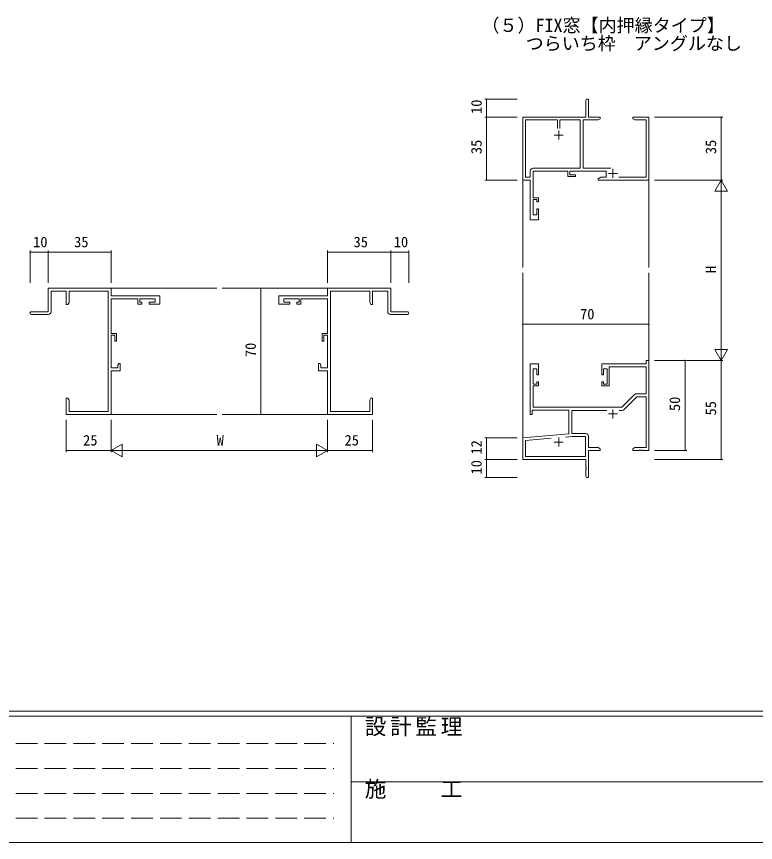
# Model space of a CAD drawing. Units: millimetres, scale not verified. Extents: x -1188 to 399, y -840 to 288.
# Drawn here: x -852.8 to -443, y -840 to -381.7 of the extents above; entities that cross this region are included whole.
import ezdxf
from ezdxf.enums import TextEntityAlignment as Align

# ---------------------------------------------------------------- set-up
doc = ezdxf.new("R2010")
doc.units = ezdxf.units.MM
doc.header["$LTSCALE"] = 4
doc.linetypes.add('DASHED3', pattern=[4, 3, -1])
for name, color, linetype, lineweight in [('0-1_YKK_ZWAK', 7, 'Continuous', 9), ('0-3_YKK_12', 2, 'Continuous', 9), ('0-4_YKK_D', 6, 'Continuous', 9), ('0-5_YKK_11', 7, 'Continuous', 9)]:
    doc.layers.add(name, color=color, linetype=linetype, lineweight=lineweight)
doc.layers.add('0-2_USER1', color=4, linetype='Continuous')
doc.styles.add('ＭＳ ゴシック', font='')
doc.styles.get('ＭＳ ゴシック').set_extended_font_data('MS Gothic')

msp = doc.modelspace()

# ---------------------------------------------------------------- linework, layer by layer
at = {"layer": '0-1_YKK_ZWAK'}
for p, q in [((357.6, -767.151), (-1182.4, -767.151)), ((282, -769.951), (-1182.4, -769.951)), ((-667.2, -769.951), (-667.2, -839.951)), ((-667.2, -806.349), (-409.6, -806.349)), ((-1182.4, -839.951), (282, -839.951))]:
    msp.add_line(p, q, dxfattribs=at)
at = {"layer": '0-1_YKK_ZWAK', "linetype": 'DASHED3'}
for p, q in [((-1173.203, -784.975), (-676.818, -784.975)), ((-1173.203, -798.833), (-676.818, -798.833)), ((-1173.203, -812.69), (-676.818, -812.69)), ((-1173.203, -826.547), (-676.818, -826.547))]:
    msp.add_line(p, q, dxfattribs=at)
at = {"layer": '0-3_YKK_12'}
for p, q in [((-572.053, -471.224), (-572.053, -520.98)), ((-502.053, -472.479), (-502.053, -520.98)), ((-572.053, -616.048), (-572.053, -523.98)), ((-502.053, -572.481), (-502.053, -523.98)), ((-800.277, -532.476), (-741.778, -532.476)), ((-680.279, -532.476), (-738.778, -532.476)), ((-800.277, -602.477), (-741.778, -602.477)), ((-680.279, -602.477), (-738.778, -602.477))]:
    msp.add_line(p, q, dxfattribs=at)
at = {"layer": '0-4_YKK_D'}
for p, q in [((-575.053, -427.479), (-593.053, -427.479)), ((-592.053, -437.479), (-592.053, -427.479)), ((-575.053, -437.479), (-593.053, -437.479)), ((-575.053, -437.479), (-593.053, -437.479)), ((-592.053, -472.479), (-592.053, -437.479)), ((-499.053, -437.479), (-461.053, -437.479)), ((-462.053, -437.479), (-462.053, -472.479)), ((-575.053, -472.479), (-593.053, -472.479)), ((-499.053, -472.479), (-461.053, -472.479)), ((-499.053, -472.479), (-461.053, -472.479)), ((-462.053, -472.479), (-465.553, -478.542)), ((-462.053, -472.479), (-458.553, -478.542)), ((-462.053, -472.479), (-462.053, -484.604)), ((-465.553, -478.542), (-458.553, -478.542)), ((-462.053, -479.479), (-462.053, -565.481)), ((-845.277, -529.476), (-845.277, -511.476)), ((-835.277, -512.477), (-845.277, -512.477)), ((-835.277, -529.476), (-835.277, -511.476)), ((-835.277, -529.476), (-835.277, -511.476)), ((-800.277, -512.477), (-835.277, -512.477)), ((-800.277, -529.476), (-800.277, -511.476)), ((-680.277, -529.476), (-680.277, -511.476)), ((-680.277, -512.477), (-645.277, -512.477)), ((-645.277, -529.476), (-645.277, -511.476)), ((-645.277, -529.476), (-645.277, -511.476)), ((-645.277, -512.477), (-635.277, -512.477)), ((-635.277, -529.476), (-635.277, -511.476)), ((-684.519, -532.476), (-718.277, -532.476)), ((-717.277, -532.476), (-717.277, -602.477)), ((-572.053, -568.808), (-572.053, -551.476)), ((-572.053, -552.476), (-502.053, -552.476)), ((-502.053, -571.086), (-502.053, -551.476)), ((-462.053, -572.481), (-462.053, -560.357)), ((-458.553, -566.419), (-465.553, -566.419)), ((-462.053, -572.481), (-465.553, -566.419)), ((-462.053, -572.481), (-458.553, -566.419)), ((-499.053, -572.476), (-461.053, -572.476)), ((-499.053, -572.481), (-481.053, -572.481)), ((-499.053, -572.481), (-461.053, -572.481)), ((-482.053, -572.481), (-482.053, -622.477)), ((-462.053, -572.476), (-462.053, -627.477)), ((-681.41, -602.477), (-718.277, -602.477)), ((-825.275, -605.477), (-825.275, -623.477)), ((-800.275, -605.477), (-800.275, -623.477)), ((-800.275, -605.477), (-800.275, -623.477)), ((-680.277, -605.477), (-680.277, -623.477)), ((-680.277, -605.477), (-680.277, -623.477)), ((-655.277, -605.477), (-655.277, -623.477)), ((-575.053, -615.477), (-593.053, -615.477)), ((-592.053, -627.477), (-592.053, -615.477)), ((-800.275, -622.477), (-825.275, -622.477)), ((-800.275, -622.477), (-794.212, -618.977)), ((-800.275, -622.477), (-788.15, -622.477)), ((-800.275, -622.477), (-794.212, -625.977)), ((-794.212, -625.977), (-794.212, -618.977)), ((-793.275, -622.477), (-687.277, -622.477)), ((-680.277, -622.477), (-692.401, -622.477)), ((-686.339, -618.977), (-686.339, -625.977)), ((-680.277, -622.477), (-686.339, -618.977)), ((-680.277, -622.477), (-686.339, -625.977)), ((-680.277, -622.477), (-655.277, -622.477)), ((-499.053, -622.477), (-481.053, -622.477)), ((-575.053, -627.477), (-593.053, -627.477)), ((-575.053, -627.477), (-593.053, -627.477)), ((-592.053, -627.477), (-592.053, -637.476)), ((-499.053, -627.477), (-461.053, -627.477)), ((-575.053, -637.476), (-593.053, -637.476))]:
    msp.add_line(p, q, dxfattribs=at)
for centre, start, end in [((-592.053, -427.479), 90, 270), ((-592.053, -427.479), 270, 90), ((-592.053, -437.479), 90, 270), ((-592.053, -437.479), 90, 270), ((-592.053, -437.479), 270, 90), ((-592.053, -437.479), 270, 90), ((-462.053, -437.479), 90, 270), ((-462.053, -437.479), 270, 90), ((-592.053, -472.479), 90, 270), ((-592.053, -472.479), 270, 90), ((-845.277, -512.477), 0, 180), ((-845.277, -512.477), 180, 0), ((-835.277, -512.477), 0, 180), ((-835.277, -512.477), 0, 180), ((-835.277, -512.477), 180, 0), ((-835.277, -512.477), 180, 0), ((-800.277, -512.477), 0, 180), ((-800.277, -512.477), 180, 0), ((-680.277, -512.477), 0, 180), ((-680.277, -512.477), 180, 0), ((-645.277, -512.477), 0, 180), ((-645.277, -512.477), 0, 180), ((-645.277, -512.477), 180, 0), ((-645.277, -512.477), 180, 0), ((-635.277, -512.477), 0, 180), ((-635.277, -512.477), 180, 0), ((-717.277, -532.476), 90, 270), ((-717.277, -532.476), 270, 90), ((-572.053, -552.476), 0, 180), ((-572.053, -552.476), 180, 0), ((-502.053, -552.476), 0, 180), ((-502.053, -552.476), 180, 0), ((-482.053, -572.481), 90, 270), ((-482.053, -572.481), 270, 90), ((-717.277, -602.477), 90, 270), ((-717.277, -602.477), 270, 90), ((-592.053, -615.477), 90, 270), ((-592.053, -615.477), 270, 90), ((-825.275, -622.477), 0, 180), ((-825.275, -622.477), 180, 0), ((-655.277, -622.477), 0, 180), ((-655.277, -622.477), 180, 0), ((-482.053, -622.477), 90, 270), ((-482.053, -622.477), 270, 90), ((-592.053, -627.477), 90, 270), ((-592.053, -627.477), 90, 270), ((-592.053, -627.477), 270, 90), ((-592.053, -627.477), 270, 90), ((-462.053, -627.477), 90, 270), ((-462.053, -627.477), 270, 90), ((-592.053, -637.476), 90, 270), ((-592.053, -637.476), 270, 90)]:
    msp.add_arc(centre, 0.106, start, end, dxfattribs=at)
at = {"layer": '0-5_YKK_11'}
for p, q in [((-537.053, -428.229), (-537.053, -437.479)), ((-535.553, -437.479), (-535.553, -428.229)), ((-572.053, -437.479), (-572.053, -472.479)), ((-537.053, -437.479), (-572.053, -437.479)), ((-570.423, -470.849), (-570.423, -439.109)), ((-570.423, -439.109), (-552.703, -439.109)), ((-552.703, -439.109), (-552.703, -443.779)), ((-551.403, -443.779), (-551.403, -439.109)), ((-551.403, -439.109), (-540.153, -439.109)), ((-551.403, -443.779), (-551.403, -439.109)), ((-540.153, -439.109), (-540.153, -465.849)), ((-538.523, -439.109), (-530.144, -439.109)), ((-529.053, -437.479), (-535.553, -437.479)), ((-511.053, -437.479), (-511.053, -438.479)), ((-507.512, -437.479), (-511.053, -437.479)), ((-511.053, -438.479), (-509.962, -439.109)), ((-509.962, -439.109), (-503.683, -439.109)), ((-507.328, -437.599), (-507.512, -437.479)), ((-506.778, -437.599), (-507.328, -437.599)), ((-506.595, -437.479), (-506.778, -437.599)), ((-506.512, -437.479), (-506.595, -437.479)), ((-506.328, -437.599), (-506.512, -437.479)), ((-505.778, -437.599), (-506.328, -437.599)), ((-505.595, -437.479), (-505.778, -437.599)), ((-502.053, -437.479), (-505.595, -437.479)), ((-503.683, -439.109), (-503.683, -470.849)), ((-502.053, -472.479), (-502.053, -437.479)), ((-554.553, -447.479), (-549.553, -447.479)), ((-552.053, -444.979), (-552.053, -449.979)), ((-540.153, -465.849), (-566.253, -465.849)), ((-522.053, -466.279), (-522.053, -471.279)), ((-567.853, -470.849), (-570.423, -470.849)), ((-567.853, -467.449), (-567.853, -470.849)), ((-566.223, -482.279), (-566.223, -467.479)), ((-566.223, -467.479), (-546.953, -467.479)), ((-546.953, -467.479), (-546.953, -470.479)), ((-546.953, -470.479), (-542.753, -470.479)), ((-545.953, -469.479), (-545.953, -467.479)), ((-545.953, -467.479), (-525.753, -467.479)), ((-542.753, -469.479), (-545.953, -469.479)), ((-542.753, -470.479), (-542.753, -469.479)), ((-525.753, -470.849), (-528.816, -470.849)), ((-525.753, -467.479), (-525.753, -470.849)), ((-524.553, -468.779), (-519.553, -468.779)), ((-503.683, -470.849), (-518.814, -470.849)), ((-572.053, -472.479), (-567.853, -472.479)), ((-567.853, -472.479), (-567.853, -494.479)), ((-530.253, -472.479), (-502.053, -472.479)), ((-563.253, -482.279), (-566.223, -482.279)), ((-566.223, -483.279), (-564.253, -483.279)), ((-566.223, -491.779), (-566.223, -483.279)), ((-564.253, -483.279), (-564.253, -484.479)), ((-564.253, -484.479), (-563.253, -484.479)), ((-563.253, -484.479), (-563.253, -482.279)), ((-564.253, -488.479), (-564.253, -491.779)), ((-563.253, -488.479), (-564.253, -488.479)), ((-563.253, -494.479), (-563.253, -488.479)), ((-567.853, -494.479), (-563.253, -494.479)), ((-564.253, -491.779), (-566.223, -491.779)), ((-835.277, -532.476), (-835.277, -545.476)), ((-800.277, -532.476), (-835.277, -532.476)), ((-833.647, -545.476), (-833.647, -534.106)), ((-833.647, -534.106), (-825.277, -534.106)), ((-825.277, -534.106), (-825.277, -541.476)), ((-823.647, -540.385), (-823.647, -534.106)), ((-823.647, -534.106), (-801.907, -534.106)), ((-801.907, -534.106), (-801.907, -600.846)), ((-800.277, -536.676), (-800.277, -532.476)), ((-680.277, -536.676), (-680.277, -532.476)), ((-680.277, -532.476), (-645.277, -532.476)), ((-656.907, -534.106), (-678.647, -534.106)), ((-678.647, -534.106), (-678.647, -600.846)), ((-656.907, -540.385), (-656.907, -534.106)), ((-646.907, -534.106), (-655.277, -534.106)), ((-646.907, -545.476), (-646.907, -534.106)), ((-645.277, -532.476), (-645.277, -545.476)), ((-824.277, -541.476), (-823.647, -540.385)), ((-773.277, -536.676), (-800.277, -536.676)), ((-800.277, -538.306), (-785.477, -538.306)), ((-800.277, -557.576), (-800.277, -538.306)), ((-785.477, -538.306), (-785.477, -541.277)), ((-784.477, -540.277), (-784.477, -538.306)), ((-784.477, -538.306), (-775.977, -538.306)), ((-783.277, -540.277), (-784.477, -540.277)), ((-783.277, -541.277), (-783.277, -540.277)), ((-779.277, -540.277), (-779.277, -541.277)), ((-775.977, -540.277), (-779.277, -540.277)), ((-775.977, -538.306), (-775.977, -540.277)), ((-773.277, -541.277), (-773.277, -536.676)), ((-707.277, -541.277), (-707.277, -536.676)), ((-707.277, -536.676), (-680.277, -536.676)), ((-704.577, -538.306), (-704.577, -540.277)), ((-696.077, -538.306), (-704.577, -538.306)), ((-704.577, -540.277), (-701.277, -540.277)), ((-701.277, -540.277), (-701.277, -541.277)), ((-697.277, -540.277), (-696.077, -540.277)), ((-697.277, -541.277), (-697.277, -540.277)), ((-696.077, -540.277), (-696.077, -538.306)), ((-695.077, -538.306), (-695.077, -541.277)), ((-680.277, -538.306), (-695.077, -538.306)), ((-680.277, -557.576), (-680.277, -538.306)), ((-656.277, -541.476), (-656.907, -540.385)), ((-825.277, -541.476), (-824.277, -541.476)), ((-785.477, -541.277), (-783.277, -541.277)), ((-779.277, -541.277), (-773.277, -541.277)), ((-701.277, -541.277), (-707.277, -541.277)), ((-695.077, -541.277), (-697.277, -541.277)), ((-835.277, -545.476), (-844.527, -545.476)), ((-844.527, -546.976), (-835.147, -546.976)), ((-636.027, -546.976), (-645.407, -546.976)), ((-645.277, -545.476), (-636.027, -545.476)), ((-797.277, -557.576), (-800.277, -557.576)), ((-800.277, -576.647), (-800.277, -558.576)), ((-800.277, -558.576), (-798.277, -558.576)), ((-798.277, -558.576), (-798.277, -561.777)), ((-797.277, -561.777), (-797.277, -557.576)), ((-683.277, -557.576), (-680.277, -557.576)), ((-683.277, -561.777), (-683.277, -557.576)), ((-682.277, -558.576), (-682.277, -561.777)), ((-680.277, -558.576), (-682.277, -558.576)), ((-680.277, -576.647), (-680.277, -558.576)), ((-798.277, -561.777), (-797.277, -561.777)), ((-682.277, -561.777), (-683.277, -561.777)), ((-503.683, -572.476), (-502.053, -572.476)), ((-503.683, -574.476), (-503.683, -572.476)), ((-502.053, -572.476), (-502.053, -622.477)), ((-796.577, -576.647), (-800.277, -576.647)), ((-796.077, -574.277), (-796.577, -575.143)), ((-796.577, -575.143), (-796.577, -576.647)), ((-795.277, -574.277), (-796.077, -574.277)), ((-795.277, -578.277), (-795.277, -574.277)), ((-685.277, -574.277), (-684.477, -574.277)), ((-685.277, -578.277), (-685.277, -574.277)), ((-684.477, -574.277), (-683.977, -575.143)), ((-683.977, -575.143), (-683.977, -576.647)), ((-683.977, -576.647), (-680.277, -576.647)), ((-567.853, -574.476), (-563.253, -574.476)), ((-567.853, -602.477), (-567.853, -574.476)), ((-566.223, -577.176), (-566.223, -585.677)), ((-564.253, -577.176), (-566.223, -577.176)), ((-564.253, -580.476), (-564.253, -577.176)), ((-563.253, -574.476), (-563.253, -580.476)), ((-528.253, -580.476), (-528.253, -574.476)), ((-528.253, -574.476), (-503.683, -574.476)), ((-527.253, -577.176), (-527.253, -580.476)), ((-525.253, -577.176), (-527.253, -577.176)), ((-525.253, -585.677), (-525.253, -577.176)), ((-524.053, -576.106), (-524.053, -586.677)), ((-503.683, -576.106), (-524.053, -576.106)), ((-503.683, -590.977), (-503.683, -576.106)), ((-800.277, -578.277), (-795.277, -578.277)), ((-800.277, -602.477), (-800.277, -578.277)), ((-680.277, -578.277), (-685.277, -578.277)), ((-680.277, -602.477), (-680.277, -578.277)), ((-563.253, -580.476), (-564.253, -580.476)), ((-527.253, -580.476), (-528.253, -580.476)), ((-566.223, -585.677), (-564.253, -585.677)), ((-564.253, -584.477), (-563.253, -584.477)), ((-564.253, -585.677), (-564.253, -584.477)), ((-563.253, -584.477), (-563.253, -586.677)), ((-528.253, -584.477), (-527.253, -584.477)), ((-528.253, -586.677), (-528.253, -584.477)), ((-527.253, -584.477), (-527.253, -585.677)), ((-527.253, -585.677), (-525.253, -585.677)), ((-566.223, -586.677), (-566.223, -598.477)), ((-563.253, -586.677), (-566.223, -586.677)), ((-524.053, -586.677), (-528.253, -586.677)), ((-508.89, -590.977), (-503.683, -590.977)), ((-824.277, -593.477), (-825.277, -593.477)), ((-825.277, -593.477), (-825.277, -597.018)), ((-823.647, -594.568), (-824.277, -593.477)), ((-823.647, -600.846), (-823.647, -594.568)), ((-656.907, -594.568), (-656.277, -593.477)), ((-656.907, -600.846), (-656.907, -594.568)), ((-656.277, -593.477), (-655.277, -593.477)), ((-655.277, -593.477), (-655.277, -597.018)), ((-517.053, -598.477), (-510.022, -591.445)), ((-508.808, -592.777), (-515.839, -599.808)), ((-503.683, -592.777), (-508.808, -592.777)), ((-503.683, -620.847), (-503.683, -592.777)), ((-825.277, -597.018), (-825.157, -597.202)), ((-825.157, -597.751), (-825.277, -597.935)), ((-825.277, -597.935), (-825.277, -598.018)), ((-825.277, -598.018), (-825.157, -598.202)), ((-825.157, -598.751), (-825.277, -598.935)), ((-825.277, -598.935), (-825.277, -602.477)), ((-825.157, -597.202), (-825.157, -597.751)), ((-825.157, -598.202), (-825.157, -598.751)), ((-655.277, -597.018), (-655.397, -597.202)), ((-655.397, -597.202), (-655.397, -597.751)), ((-655.397, -597.751), (-655.277, -597.935)), ((-655.277, -598.018), (-655.397, -598.202)), ((-655.397, -598.202), (-655.397, -598.751)), ((-655.397, -598.751), (-655.277, -598.935)), ((-655.277, -597.935), (-655.277, -598.018)), ((-655.277, -598.935), (-655.277, -602.477)), ((-566.853, -600.107), (-566.853, -602.477)), ((-546.553, -600.107), (-566.853, -600.107)), ((-566.223, -598.477), (-517.053, -598.477)), ((-546.553, -613.246), (-546.553, -600.107)), ((-525.478, -600.277), (-544.753, -600.277)), ((-544.753, -600.277), (-544.753, -613.076)), ((-522.053, -599.676), (-522.053, -604.677)), ((-516.97, -600.277), (-518.628, -600.277)), ((-825.277, -602.477), (-800.277, -602.477)), ((-801.907, -600.846), (-823.647, -600.846)), ((-655.277, -602.477), (-680.277, -602.477)), ((-678.647, -600.846), (-656.907, -600.846)), ((-566.853, -602.477), (-567.853, -602.477)), ((-524.553, -602.177), (-519.553, -602.177)), ((-572.053, -615.477), (-546.553, -613.246)), ((-544.753, -613.076), (-537.153, -613.076)), ((-572.053, -627.477), (-572.053, -615.477)), ((-570.423, -616.97), (-556.206, -615.726)), ((-570.423, -625.847), (-570.423, -616.97)), ((-554.553, -617.777), (-549.553, -617.777)), ((-552.053, -615.277), (-552.053, -620.277)), ((-548.32, -615.036), (-544.55, -614.707)), ((-548.32, -615.036), (-544.55, -614.707)), ((-544.55, -614.707), (-537.183, -614.707)), ((-537.183, -614.707), (-537.183, -625.847)), ((-535.553, -614.676), (-535.553, -620.847)), ((-535.553, -620.847), (-530.144, -620.847)), ((-529.053, -622.477), (-535.553, -622.477)), ((-535.553, -622.477), (-535.553, -636.727)), ((-511.053, -621.476), (-509.962, -620.847)), ((-511.053, -622.477), (-511.053, -621.476)), ((-507.512, -622.477), (-511.053, -622.477)), ((-509.962, -620.847), (-503.683, -620.847)), ((-507.328, -622.357), (-507.512, -622.477)), ((-506.778, -622.357), (-507.328, -622.357)), ((-506.595, -622.477), (-506.778, -622.357)), ((-506.512, -622.477), (-506.595, -622.477)), ((-506.328, -622.357), (-506.512, -622.477)), ((-505.778, -622.357), (-506.328, -622.357)), ((-505.595, -622.477), (-505.778, -622.357)), ((-502.053, -622.477), (-505.595, -622.477)), ((-537.053, -627.477), (-572.053, -627.477)), ((-537.183, -625.847), (-570.423, -625.847)), ((-537.053, -632.018), (-537.053, -627.477)), ((-536.933, -632.202), (-537.053, -632.018)), ((-536.933, -632.751), (-536.933, -632.202)), ((-537.053, -632.935), (-536.933, -632.751)), ((-537.053, -636.727), (-537.053, -632.935))]:
    msp.add_line(p, q, dxfattribs=at)
for points in [[(-523.146, -465.849), (-538.523, -465.849), (-538.523, -439.109)], [(-530.144, -439.109), (-529.053, -438.479), (-529.053, -437.479)], [(-528.816, -470.849), (-530.253, -471.679), (-530.253, -472.479)], [(-655.277, -534.106), (-655.277, -541.476), (-656.277, -541.476)], [(-530.144, -620.847), (-529.053, -621.476), (-529.053, -622.477)]]:
    msp.add_lwpolyline(points, dxfattribs=at)
for centre, radius, start, end in [((-536.303, -428.229), 0.75, 359.99998, 180), ((-566.253, -467.449), 1.6, 90, 179.99998), ((-844.527, -546.226), 0.75, 89.99998, 270), ((-835.147, -545.476), 1.5, 270, 359.99998), ((-645.407, -545.476), 1.5, 180, 269.99998), ((-636.027, -546.226), 0.75, 269.99998, 90), ((-508.89, -592.577), 1.6, 89.99998, 134.99998), ((-516.97, -598.677), 1.6, 269.99998, 314.99998), ((-537.153, -614.676), 1.6, 0, 89.99998), ((-536.303, -636.727), 0.75, 179.99998, 0)]:
    msp.add_arc(centre, radius, start, end, dxfattribs=at)

# ---------------------------------------------------------------- texts
at = {"layer": '0-1_YKK_ZWAK', "char_height": 8.798, "attachment_point": 7, "style": 'ＭＳ ゴシック'}
for s, insert in [('\\T1.17;設計監理', (-659.661, -781.016)), ('\\T1.17;施\u3000\u3000工', (-659.661, -815.659))]:
    msp.add_mtext(s, dxfattribs=dict(at, insert=insert))
at = {"layer": '0-2_USER1', "style": 'ＭＳ ゴシック'}
for s, p in [('（５）FIX窓【内押縁タイプ】', (-594.939, -392.478)), ('つらいち枠  アングルなし', (-570.417, -402.478))]:
    msp.add_text(s, height=7.331, dxfattribs=at).set_placement(p, align=Align.BOTTOM_LEFT)
at = {"layer": '0-4_YKK_D', "color": 4, "style": 'ＭＳ ゴシック'}
for s, p in [('10', (-593.053, -435.781)), ('35', (-593.053, -458.049)), ('35', (-463.053, -458.049)), ('H', (-463.053, -524.027)), ('70', (-718.277, -570.668)), ('50', (-483.053, -600.61)), ('55', (-463.053, -603.047)), ('12', (-593.053, -624.729)), ('10', (-593.053, -635.778))]:
    msp.add_text(s, height=5.865, rotation=90, dxfattribs=at).set_placement(p, align=Align.BOTTOM_LEFT)
for s, p in [('10', (-843.578, -511.476)), ('35', (-820.847, -511.476)), ('35', (-665.847, -511.476)), ('10', (-643.578, -511.476)), ('70', (-540.245, -551.476)), ('25', (-815.857, -621.476)), ('W', (-741.811, -621.476)), ('25', (-670.859, -621.476))]:
    msp.add_text(s, height=5.865, dxfattribs=at).set_placement(p, align=Align.BOTTOM_LEFT)

doc.saveas('drawing.dxf')
